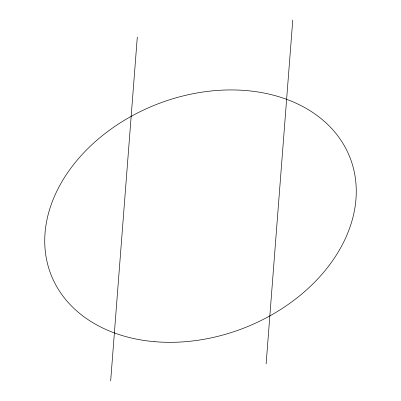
<?xml version="1.0" encoding="UTF-8"?>
<svg xmlns="http://www.w3.org/2000/svg" width="401" height="401" viewBox="0 0 401 401"><rect width="100%" height="100%" fill="white"/><g stroke="black" fill="none" stroke-linecap="round" stroke-linejoin="round"><path stroke-width="0.6" d="M110.661 380.95L137.302 37.082M266.119 363.918L292.765 20.05M154.435 341.662A160.545 120.054 -21.4 0 0 352.394 164.555A160.545 120.054 -21.4 0 0 94.676 142.17A160.545 120.054 -21.4 0 0 154.435 341.662"/></g></svg>
